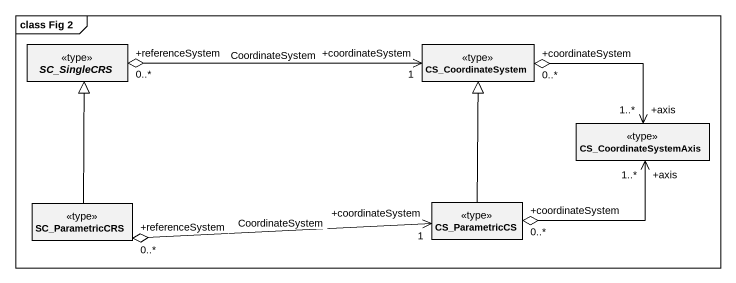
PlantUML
@startuml
mainframe class Fig 2
hide circle
hide empty members
abstract class SC_SingleCRS <<type>>
class CS_CoordinateSystem <<type>>
class CS_CoordinateSystemAxis <<type>>
class SC_ParametricCRS <<type>>
class CS_ParametricCS <<type>>
CS_CoordinateSystem "+coordinateSystem\n1" <-left-o "+referenceSystem\n0..*" SC_SingleCRS : CoordinateSystem
CS_CoordinateSystemAxis "+axis\n1..*" <-left-o "+coordinateSystem\n0..*" CS_CoordinateSystem
CS_CoordinateSystemAxis "+axis\n1..*" <-left-o "+coordinateSystem\n0..*" CS_ParametricCS
SC_ParametricCRS -up-|> SC_SingleCRS
CS_ParametricCS -up-|> CS_CoordinateSystem
CS_ParametricCS "+coordinateSystem\n1" <-left-o "+referenceSystem\n0..*" SC_ParametricCRS : CoordinateSystem
@enduml
